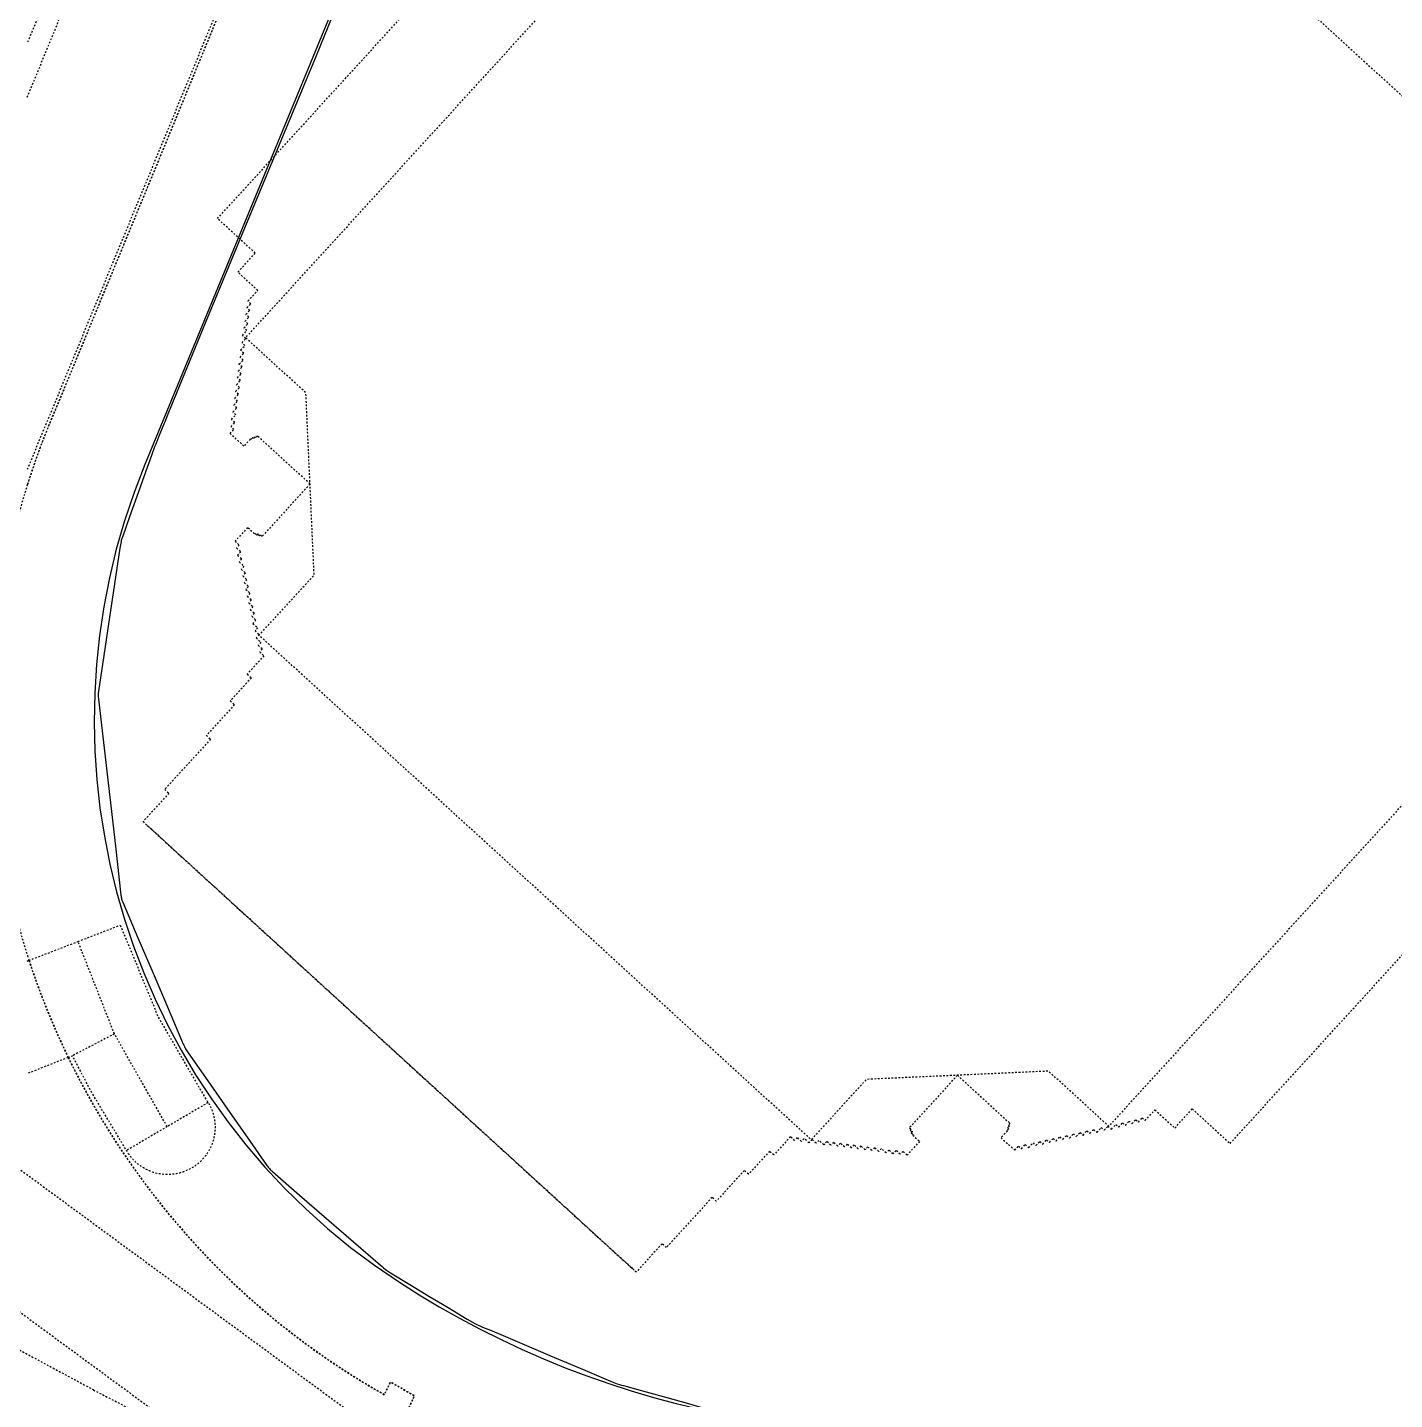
# Model space of a CAD drawing. Header units: millimetres. Extents: x 50357 to 985146, y 723188 to 1803594.
# Drawn here: x 832048.1 to 832127.6, y 820210.2 to 820290 of the extents above; entities that cross this region are included whole.
import ezdxf
from ezdxf.xclip import XClip

# ---------------------------------------------------------------- set-up
doc = ezdxf.new("R2010")
doc.units = ezdxf.units.MM
doc.header["$LTSCALE"] = 3
doc.header["$MEASUREMENT"] = 0
doc.linetypes.add('x-baseplan$0$DGN Style 2', pattern=[1.94727e-06, 0, -1.94727e-06])
doc.layers.add('00_Xref', color=7, linetype='Continuous')
doc.layers.add('x-baseplan$0$AR-ROAD_AR_BS_MI_', color=7, linetype='Continuous', true_color=0x6d6d6d)

# ---------------------------------------------------------------- blocks, each defined once
blk = doc.blocks.new('x-baseplan')
at = {"layer": 'x-baseplan$0$AR-ROAD_AR_BS_MI_', "linetype": 'x-baseplan$0$DGN Style 2'}
for p, q in [((834511.061, 818283.781), (834534.983, 818309.97)), ((834511.061, 818283.781), (834523.022, 818296.875)), ((834513.261, 818281.771), (834511.061, 818283.781)), ((834513.261, 818281.771), (834511.061, 818283.781)), ((834512.249, 818280.664), (834513.261, 818281.771)), ((834513.408, 818279.605), (834512.249, 818280.664)), ((834513.408, 818279.605), (834512.249, 818280.664)), ((834512.834, 818278.977), (834513.408, 818279.605)), ((834512.834, 818278.977), (834513.408, 818279.605)), ((834512.782, 818278.583), (834513.002, 818278.824)), ((834512.782, 818278.583), (834513.002, 818278.824)), ((834513.002, 818278.824), (834512.834, 818278.977)), ((834513.002, 818278.824), (834512.834, 818278.977)), ((834512.664, 818277.803), (834512.887, 818278.047)), ((834512.664, 818277.803), (834512.887, 818278.047)), ((834512.718, 818278.201), (834512.937, 818278.442)), ((834512.718, 818278.201), (834512.937, 818278.442)), ((834512.887, 818278.047), (834512.718, 818278.201)), ((834512.887, 818278.047), (834512.718, 818278.201)), ((834512.937, 818278.442), (834512.782, 818278.583)), ((834512.937, 818278.442), (834512.782, 818278.583)), ((834512.515, 818276.981), (834512.771, 818277.261)), ((834512.515, 818276.981), (834512.771, 818277.261)), ((834512.601, 818277.416), (834512.822, 818277.658)), ((834512.601, 818277.416), (834512.822, 818277.658)), ((834512.771, 818277.261), (834512.601, 818277.416)), ((834512.771, 818277.261), (834512.601, 818277.416)), ((834512.822, 818277.658), (834512.664, 818277.803)), ((834512.822, 818277.658), (834512.664, 818277.803)), ((834512.403, 818276.125), (834512.659, 818276.405)), ((834512.403, 818276.125), (834512.659, 818276.405)), ((834512.489, 818276.56), (834512.711, 818276.802)), ((834512.489, 818276.56), (834512.711, 818276.802)), ((834512.659, 818276.405), (834512.489, 818276.56)), ((834512.659, 818276.405), (834512.489, 818276.56)), ((834512.711, 818276.802), (834512.515, 818276.981)), ((834512.711, 818276.802), (834512.515, 818276.981)), ((834512.326, 818275.306), (834512.547, 818275.549)), ((834512.378, 818275.703), (834512.599, 818275.946)), ((834512.547, 818275.549), (834512.378, 818275.703)), ((834512.599, 818275.946), (834512.403, 818276.125)), ((834512.599, 818275.946), (834512.403, 818276.125)), ((834512.222, 818274.512), (834512.444, 818274.755)), ((834512.222, 818274.512), (834512.444, 818274.755)), ((834512.274, 818274.909), (834512.495, 818275.152)), ((834512.444, 818274.755), (834512.274, 818274.909)), ((834512.444, 818274.755), (834512.274, 818274.909)), ((834512.495, 818275.152), (834512.326, 818275.306)), ((834512.495, 818275.152), (834512.326, 818275.306)), ((834512.119, 818273.718), (834512.34, 818273.961)), ((834512.119, 818273.718), (834512.34, 818273.961)), ((834512.17, 818274.115), (834512.392, 818274.358)), ((834512.17, 818274.115), (834512.392, 818274.358)), ((834512.34, 818273.961), (834512.17, 818274.115)), ((834512.34, 818273.961), (834512.17, 818274.115)), ((834512.392, 818274.358), (834512.222, 818274.512)), ((834512.392, 818274.358), (834512.222, 818274.512)), ((834512.015, 818272.924), (834512.236, 818273.166)), ((834512.015, 818272.924), (834512.236, 818273.166)), ((834512.067, 818273.321), (834512.288, 818273.563)), ((834512.067, 818273.321), (834512.288, 818273.563)), ((834512.236, 818273.166), (834512.067, 818273.321)), ((834512.236, 818273.166), (834512.067, 818273.321)), ((834512.288, 818273.563), (834512.119, 818273.718)), ((834512.288, 818273.563), (834512.119, 818273.718)), ((834511.877, 818272.092), (834512.133, 818272.372)), ((834511.877, 818272.092), (834512.133, 818272.372)), ((834511.963, 818272.527), (834512.184, 818272.769)), ((834511.963, 818272.527), (834512.184, 818272.769)), ((834512.133, 818272.372), (834511.963, 818272.527)), ((834512.133, 818272.372), (834511.963, 818272.527)), ((834512.184, 818272.769), (834512.015, 818272.924)), ((834512.184, 818272.769), (834512.015, 818272.924)), ((834511.851, 818271.671), (834512.073, 818271.913)), ((834511.851, 818271.671), (834512.073, 818271.913)), ((834512.021, 818271.516), (834511.851, 818271.671)), ((834512.021, 818271.516), (834511.851, 818271.671)), ((834512.073, 818271.913), (834511.877, 818272.092)), ((834512.073, 818271.913), (834511.877, 818272.092)), ((834511.8, 818271.275), (834512.021, 818271.516)), ((834511.8, 818271.275), (834512.021, 818271.516)), ((834512.599, 818270.545), (834511.8, 818271.275)), ((834512.599, 818270.545), (834511.8, 818271.275)), ((834512.968, 818270.948), (834512.599, 818270.545)), ((834512.968, 818270.948), (834512.599, 818270.545)), ((834512.999, 818270.92), (834512.968, 818270.948)), ((834512.999, 818270.92), (834512.968, 818270.948)), ((834513.097, 818271.028), (834512.999, 818270.92)), ((834513.097, 818271.028), (834512.999, 818270.92)), ((834512.999, 818270.92), (834512.999, 818270.92)), ((834513.15, 818270.98), (834513.097, 818271.028)), ((834513.15, 818270.98), (834513.097, 818271.028)), ((834513.249, 818271.088), (834513.15, 818270.98)), ((834513.249, 818271.088), (834513.15, 818270.98)), ((834513.301, 818271.04), (834513.249, 818271.088)), ((834513.39, 818271.137), (834513.301, 818271.04)), ((834512.813, 818265.808), (834512.084, 818265.01)), ((834512.813, 818265.808), (834512.084, 818265.01)), ((834513.213, 818265.444), (834512.813, 818265.808)), ((834513.213, 818265.444), (834512.813, 818265.808)), ((834513.241, 818265.475), (834513.213, 818265.444)), ((834513.241, 818265.475), (834513.213, 818265.444)), ((834513.353, 818265.373), (834513.241, 818265.475)), ((834513.353, 818265.373), (834513.241, 818265.475)), ((834513.401, 818265.425), (834513.353, 818265.373)), ((834513.401, 818265.425), (834513.353, 818265.373)), ((834513.509, 818265.326), (834513.401, 818265.425)), ((834513.509, 818265.326), (834513.401, 818265.425)), ((834513.557, 818265.379), (834513.509, 818265.326)), ((834513.557, 818265.379), (834513.509, 818265.326)), ((834513.654, 818265.29), (834513.557, 818265.379)), ((834513.654, 818265.29), (834513.557, 818265.379)), ((834512.084, 818265.01), (834512.324, 818264.79)), ((834512.084, 818265.01), (834512.324, 818264.79)), ((834512.324, 818264.79), (834512.169, 818264.62)), ((834512.324, 818264.79), (834512.169, 818264.62)), ((834512.169, 818264.62), (834512.413, 818264.398)), ((834512.169, 818264.62), (834512.413, 818264.398)), ((834512.413, 818264.398), (834512.234, 818264.202)), ((834512.413, 818264.398), (834512.234, 818264.202)), ((834512.234, 818264.202), (834512.477, 818263.98)), ((834512.234, 818264.202), (834512.477, 818263.98)), ((834512.477, 818263.98), (834512.322, 818263.811)), ((834512.477, 818263.98), (834512.322, 818263.811)), ((834512.322, 818263.811), (834512.602, 818263.555)), ((834512.322, 818263.811), (834512.602, 818263.555)), ((834512.602, 818263.555), (834512.447, 818263.386)), ((834512.602, 818263.555), (834512.447, 818263.386)), ((834512.447, 818263.386), (834512.689, 818263.164)), ((834512.447, 818263.386), (834512.689, 818263.164)), ((834512.689, 818263.164), (834512.535, 818262.995)), ((834512.689, 818263.164), (834512.535, 818262.995)), ((834512.535, 818262.995), (834512.776, 818262.774)), ((834512.535, 818262.995), (834512.776, 818262.774)), ((834512.776, 818262.774), (834512.621, 818262.605)), ((834512.776, 818262.774), (834512.621, 818262.605)), ((834512.621, 818262.605), (834512.863, 818262.384)), ((834512.621, 818262.605), (834512.863, 818262.384)), ((834512.863, 818262.384), (834512.709, 818262.214)), ((834512.863, 818262.384), (834512.709, 818262.214)), ((834512.709, 818262.214), (834512.951, 818261.993)), ((834512.709, 818262.214), (834512.951, 818261.993)), ((834512.951, 818261.993), (834512.796, 818261.824)), ((834512.951, 818261.993), (834512.796, 818261.824)), ((834512.796, 818261.824), (834513.038, 818261.602)), ((834512.796, 818261.824), (834513.038, 818261.602)), ((834513.038, 818261.602), (834512.883, 818261.433)), ((834513.038, 818261.602), (834512.883, 818261.433)), ((834512.883, 818261.433), (834513.126, 818261.212)), ((834512.883, 818261.433), (834513.126, 818261.212)), ((834513.126, 818261.212), (834512.971, 818261.042)), ((834513.126, 818261.212), (834512.971, 818261.042)), ((834512.971, 818261.042), (834513.213, 818260.821)), ((834513.213, 818260.821), (834513.058, 818260.651)), ((834513.213, 818260.821), (834513.058, 818260.651)), ((834513.058, 818260.651), (834513.301, 818260.43)), ((834513.058, 818260.651), (834513.301, 818260.43)), ((834513.301, 818260.43), (834513.122, 818260.234)), ((834513.301, 818260.43), (834513.122, 818260.234)), ((834513.122, 818260.234), (834513.402, 818259.978)), ((834513.122, 818260.234), (834513.402, 818259.978)), ((834513.402, 818259.978), (834513.247, 818259.809)), ((834513.402, 818259.978), (834513.247, 818259.809)), ((834513.247, 818259.809), (834513.489, 818259.587)), ((834513.247, 818259.809), (834513.489, 818259.587)), ((834513.489, 818259.587), (834513.31, 818259.391)), ((834513.489, 818259.587), (834513.31, 818259.391)), ((834513.31, 818259.391), (834513.59, 818259.135)), ((834513.59, 818259.135), (834513.436, 818258.966)), ((834513.59, 818259.135), (834513.436, 818258.966)), ((834513.436, 818258.966), (834513.678, 818258.745)), ((834513.436, 818258.966), (834513.678, 818258.745)), ((834513.767, 818258.352), (834512.793, 818257.286)), ((834513.767, 818258.352), (834512.793, 818257.286)), ((834513.678, 818258.745), (834513.523, 818258.575)), ((834513.678, 818258.745), (834513.523, 818258.575)), ((834513.523, 818258.575), (834513.767, 818258.352)), ((834513.523, 818258.575), (834513.767, 818258.352)), ((834512.793, 818257.286), (834513.034, 818257.066)), ((834512.793, 818257.286), (834513.034, 818257.066)), ((834513.034, 818257.066), (834511.81, 818255.727)), ((834513.034, 818257.066), (834511.81, 818255.727)), ((834511.81, 818255.727), (834512.052, 818255.505)), ((834569.958, 818229.982), (834593.88, 818256.171)), ((834512.052, 818255.505), (834510.418, 818253.717)), ((834512.052, 818255.505), (834510.418, 818253.717)), ((834510.66, 818253.495), (834507.994, 818250.577)), ((834510.66, 818253.495), (834507.994, 818250.577)), ((834510.418, 818253.717), (834510.66, 818253.495)), ((834510.418, 818253.717), (834510.66, 818253.495)), ((834508.238, 818250.354), (834506.734, 818248.707)), ((834508.238, 818250.354), (834506.734, 818248.707)), ((834507.994, 818250.577), (834508.238, 818250.354)), ((834507.994, 818250.577), (834508.238, 818250.354)), ((834506.734, 818248.707), (834535.418, 818222.505)), ((834506.734, 818248.707), (834506.974, 818248.487)), ((834506.974, 818248.487), (834535.178, 818222.725)), ((834569.958, 818229.982), (834581.919, 818243.076)), ((834565.014, 818231.314), (834565.588, 818231.942)), ((834565.014, 818231.314), (834565.588, 818231.942)), ((834565.588, 818231.942), (834566.747, 818230.883)), ((834565.588, 818231.942), (834566.747, 818230.883)), ((834566.747, 818230.883), (834567.759, 818231.991)), ((834566.747, 818230.883), (834567.759, 818231.991)), ((834567.759, 818231.991), (834569.958, 818229.982)), ((834567.759, 818231.991), (834569.958, 818229.982)), ((834551.309, 818230.895), (834551.406, 818230.806)), ((834551.309, 818230.895), (834551.406, 818230.806)), ((834557.074, 818230.858), (834556.975, 818230.75)), ((834557.074, 818230.858), (834556.975, 818230.75)), ((834557.12, 818231.014), (834557.021, 818230.906)), ((834557.12, 818231.014), (834557.021, 818230.906)), ((834557.021, 818230.906), (834557.074, 818230.858)), ((834557.021, 818230.906), (834557.074, 818230.858)), ((834557.156, 818231.159), (834557.068, 818231.062)), ((834557.156, 818231.159), (834557.068, 818231.062)), ((834557.068, 818231.062), (834557.12, 818231.014)), ((834557.068, 818231.062), (834557.12, 818231.014)), ((834562.213, 818230.627), (834562.469, 818230.907)), ((834562.469, 818230.907), (834562.638, 818230.752)), ((834562.469, 818230.907), (834562.638, 818230.752)), ((834562.638, 818230.752), (834562.859, 818230.995)), ((834562.638, 818230.752), (834562.859, 818230.995)), ((834562.859, 818230.995), (834563.055, 818230.816)), ((834562.859, 818230.995), (834563.055, 818230.816)), ((834563.055, 818230.816), (834563.311, 818231.096)), ((834563.055, 818230.816), (834563.311, 818231.096)), ((834563.311, 818231.096), (834563.481, 818230.941)), ((834563.311, 818231.096), (834563.481, 818230.941)), ((834563.481, 818230.941), (834563.702, 818231.183)), ((834563.481, 818230.941), (834563.702, 818231.183)), ((834563.702, 818231.183), (834563.86, 818231.039)), ((834563.702, 818231.183), (834563.86, 818231.039)), ((834563.86, 818231.039), (834564.083, 818231.283)), ((834563.86, 818231.039), (834564.083, 818231.283)), ((834564.083, 818231.283), (834564.252, 818231.128)), ((834564.083, 818231.283), (834564.252, 818231.128)), ((834564.252, 818231.128), (834564.472, 818231.368)), ((834564.472, 818231.368), (834564.627, 818231.227)), ((834564.627, 818231.227), (834564.847, 818231.467)), ((834564.627, 818231.227), (834564.847, 818231.467)), ((834564.847, 818231.467), (834565.014, 818231.314)), ((834564.847, 818231.467), (834565.014, 818231.314)), ((834544.39, 818230.38), (834543.416, 818229.314)), ((834544.39, 818230.38), (834543.416, 818229.314)), ((834544.634, 818230.158), (834544.39, 818230.38)), ((834544.788, 818230.327), (834544.634, 818230.158)), ((834544.788, 818230.327), (834544.634, 818230.158)), ((834545.031, 818230.106), (834544.788, 818230.327)), ((834545.031, 818230.106), (834544.788, 818230.327)), ((834545.185, 818230.275), (834545.031, 818230.106)), ((834545.185, 818230.275), (834545.031, 818230.106)), ((834545.466, 818230.019), (834545.185, 818230.275)), ((834545.466, 818230.019), (834545.185, 818230.275)), ((834545.645, 818230.215), (834545.466, 818230.019)), ((834545.645, 818230.215), (834545.466, 818230.019)), ((834545.887, 818229.994), (834545.645, 818230.215)), ((834545.887, 818229.994), (834545.645, 818230.215)), ((834546.042, 818230.164), (834545.887, 818229.994)), ((834546.042, 818230.164), (834545.887, 818229.994)), ((834546.322, 818229.908), (834546.042, 818230.164)), ((834546.322, 818229.908), (834546.042, 818230.164)), ((834546.501, 818230.104), (834546.322, 818229.908)), ((834546.501, 818230.104), (834546.322, 818229.908)), ((834546.743, 818229.883), (834546.501, 818230.104)), ((834546.743, 818229.883), (834546.501, 818230.104)), ((834551.901, 818230.104), (834551.172, 818229.305)), ((834551.901, 818230.104), (834551.172, 818229.305)), ((834551.406, 818230.806), (834551.359, 818230.754)), ((834551.406, 818230.806), (834551.359, 818230.754)), ((834551.359, 818230.754), (834551.467, 818230.655)), ((834551.359, 818230.754), (834551.467, 818230.655)), ((834551.467, 818230.655), (834551.419, 818230.602)), ((834551.467, 818230.655), (834551.419, 818230.602)), ((834551.419, 818230.602), (834551.531, 818230.5)), ((834551.419, 818230.602), (834551.531, 818230.5)), ((834551.531, 818230.5), (834551.502, 818230.469)), ((834551.531, 818230.5), (834551.502, 818230.469)), ((834551.502, 818230.469), (834551.901, 818230.104)), ((834551.502, 818230.469), (834551.901, 818230.104)), ((834557.006, 818230.722), (834556.638, 818230.319)), ((834557.006, 818230.722), (834556.638, 818230.319)), ((834556.638, 818230.319), (834557.437, 818229.589)), ((834556.638, 818230.319), (834557.437, 818229.589)), ((834556.975, 818230.751), (834557.006, 818230.722)), ((834556.975, 818230.75), (834556.975, 818230.751)), ((834556.975, 818230.751), (834557.006, 818230.722)), ((834556.975, 818230.75), (834556.975, 818230.751)), ((834558.669, 818229.864), (834558.891, 818230.106)), ((834558.669, 818229.864), (834558.891, 818230.106)), ((834558.891, 818230.106), (834559.06, 818229.952)), ((834559.06, 818229.952), (834559.281, 818230.194)), ((834559.06, 818229.952), (834559.281, 818230.194)), ((834559.281, 818230.194), (834559.451, 818230.039)), ((834559.281, 818230.194), (834559.451, 818230.039)), ((834559.451, 818230.039), (834559.672, 818230.281)), ((834559.451, 818230.039), (834559.672, 818230.281)), ((834559.672, 818230.281), (834559.842, 818230.126)), ((834559.672, 818230.281), (834559.842, 818230.126)), ((834559.842, 818230.126), (834560.063, 818230.369)), ((834559.842, 818230.126), (834560.063, 818230.369)), ((834560.063, 818230.369), (834560.232, 818230.214)), ((834560.063, 818230.369), (834560.232, 818230.214)), ((834560.232, 818230.214), (834560.454, 818230.456)), ((834560.232, 818230.214), (834560.454, 818230.456)), ((834560.454, 818230.456), (834560.623, 818230.301)), ((834560.454, 818230.456), (834560.623, 818230.301)), ((834560.623, 818230.301), (834560.844, 818230.544)), ((834560.623, 818230.301), (834560.844, 818230.544)), ((834560.844, 818230.544), (834561.014, 818230.389)), ((834560.844, 818230.544), (834561.014, 818230.389)), ((834561.014, 818230.389), (834561.235, 818230.631)), ((834561.014, 818230.389), (834561.235, 818230.631)), ((834561.235, 818230.631), (834561.405, 818230.476)), ((834561.235, 818230.631), (834561.405, 818230.476)), ((834561.405, 818230.476), (834561.626, 818230.719)), ((834561.405, 818230.476), (834561.626, 818230.719)), ((834561.626, 818230.719), (834561.795, 818230.564)), ((834561.626, 818230.719), (834561.795, 818230.564)), ((834561.795, 818230.564), (834562.017, 818230.806)), ((834562.017, 818230.806), (834562.213, 818230.627)), ((834562.017, 818230.806), (834562.213, 818230.627)), ((834543.175, 818229.534), (834541.951, 818228.194)), ((834543.416, 818229.314), (834543.175, 818229.534)), ((834546.898, 818230.052), (834546.743, 818229.883)), ((834546.898, 818230.052), (834546.743, 818229.883)), ((834547.14, 818229.831), (834546.898, 818230.052)), ((834547.14, 818229.831), (834546.898, 818230.052)), ((834547.295, 818230), (834547.14, 818229.831)), ((834547.295, 818230), (834547.14, 818229.831)), ((834547.537, 818229.779), (834547.295, 818230)), ((834547.537, 818229.779), (834547.295, 818230)), ((834547.692, 818229.948), (834547.537, 818229.779)), ((834547.692, 818229.948), (834547.537, 818229.779)), ((834547.934, 818229.727), (834547.692, 818229.948)), ((834548.089, 818229.897), (834547.934, 818229.727)), ((834548.089, 818229.897), (834547.934, 818229.727)), ((834548.331, 818229.675), (834548.089, 818229.897)), ((834548.331, 818229.675), (834548.089, 818229.897)), ((834548.486, 818229.845), (834548.331, 818229.675)), ((834548.486, 818229.845), (834548.331, 818229.675)), ((834548.728, 818229.623), (834548.486, 818229.845)), ((834548.728, 818229.623), (834548.486, 818229.845)), ((834548.883, 818229.793), (834548.728, 818229.623)), ((834548.883, 818229.793), (834548.728, 818229.623)), ((834549.124, 818229.572), (834548.883, 818229.793)), ((834549.124, 818229.572), (834548.883, 818229.793)), ((834549.279, 818229.742), (834549.124, 818229.572)), ((834549.279, 818229.742), (834549.124, 818229.572)), ((834549.521, 818229.521), (834549.279, 818229.742)), ((834549.521, 818229.521), (834549.279, 818229.742)), ((834549.676, 818229.69), (834549.521, 818229.521)), ((834549.956, 818229.434), (834549.676, 818229.69)), ((834550.111, 818229.604), (834549.956, 818229.434)), ((834550.111, 818229.604), (834549.956, 818229.434)), ((834550.353, 818229.382), (834550.111, 818229.604)), ((834550.353, 818229.382), (834550.111, 818229.604)), ((834550.532, 818229.578), (834550.353, 818229.382)), ((834550.532, 818229.578), (834550.353, 818229.382)), ((834550.776, 818229.356), (834550.532, 818229.578)), ((834550.776, 818229.356), (834550.532, 818229.578)), ((834550.931, 818229.525), (834550.776, 818229.356)), ((834550.931, 818229.525), (834550.776, 818229.356)), ((834551.172, 818229.305), (834550.931, 818229.525)), ((834551.172, 818229.305), (834550.931, 818229.525)), ((834557.437, 818229.589), (834557.657, 818229.83)), ((834557.437, 818229.589), (834557.657, 818229.83)), ((834557.657, 818229.83), (834557.827, 818229.676)), ((834557.657, 818229.83), (834557.827, 818229.676)), ((834557.827, 818229.676), (834558.048, 818229.918)), ((834557.827, 818229.676), (834558.048, 818229.918)), ((834558.048, 818229.918), (834558.244, 818229.739)), ((834558.048, 818229.918), (834558.244, 818229.739)), ((834558.244, 818229.739), (834558.5, 818230.019)), ((834558.244, 818229.739), (834558.5, 818230.019)), ((834558.5, 818230.019), (834558.669, 818229.864)), ((834558.5, 818230.019), (834558.669, 818229.864)), ((834541.709, 818228.415), (834540.075, 818226.627)), ((834541.709, 818228.415), (834540.075, 818226.627)), ((834541.951, 818228.194), (834541.709, 818228.415)), ((834541.951, 818228.194), (834541.709, 818228.415)), ((834539.833, 818226.848), (834537.167, 818223.929)), ((834539.833, 818226.848), (834537.167, 818223.929)), ((834540.075, 818226.627), (834539.833, 818226.848)), ((834540.075, 818226.627), (834539.833, 818226.848)), ((834536.923, 818224.152), (834535.418, 818222.505)), ((834536.923, 818224.152), (834535.418, 818222.505)), ((834537.167, 818223.929), (834536.923, 818224.152)), ((834537.167, 818223.929), (834536.923, 818224.152)), ((834535.418, 818222.505), (834535.178, 818222.725))]:
    blk.add_line(p, q, dxfattribs=at)
at = {"layer": 'x-baseplan$0$AR-ROAD_AR_BS_MI_', "flags": 128}
for points in [[(834506.84, 818269.481, 0.360963), (834521.641, 818221.911, 0.100934), (834541.721, 818214.002), (834551.671, 818212.252), (834592.861, 818212.383), (834617.661, 818213.134), (834813.071, 818216.608), (834883.041, 818221.15, 0.392146)], [(834893.711, 818612.71), (834867.741, 818621.9, 0.032201), (834862.791, 818623.31), (834792.591, 818638.368, -0.026433), (834750.031, 818649.887), (834706.27, 818664.256, 0.136056), (834687.06, 818665.145, 0.221469), (834667.711, 818650.135), (834658.528, 818632.289), (834658.528, 818632.288, -0.00001), (834658.528, 818632.289), (834658.528, 818632.289), (834654.661, 818624.774, 0.021002), (834642.542, 818598.554), (834506.84, 818269.481)]]:
    blk.add_lwpolyline(points, format="xyb", dxfattribs=at)
at = {"layer": 'x-baseplan$0$AR-ROAD_AR_BS_MI_', "linetype": 'x-baseplan$0$DGN Style 2', "flags": 128}
for points in [[(834500, 818290.838), (834502.832, 818297.729), (834513.971, 818324.719), (834513.976, 818324.728), (834513.981, 818324.737), (834513.985, 818324.746), (834513.989, 818324.756), (834513.993, 818324.765), (834514.001, 818324.785), (834514.004, 818324.794), (834514.008, 818324.804), (834514.011, 818324.814), (834514.017, 818324.834), (834514.019, 818324.844), (834514.022, 818324.854), (834514.028, 818324.884), (834514.03, 818324.894), (834514.032, 818324.904), (834514.033, 818324.915), (834514.035, 818324.925), (834514.036, 818324.935), (834514.036, 818324.945), (834514.037, 818324.956), (834514.038, 818324.966), (834514.038, 818324.976), (834514.038, 818324.997), (834514.038, 818325.018), (834514.037, 818325.028), (834514.037, 818325.038), (834514.036, 818325.048), (834514.035, 818325.059), (834514.033, 818325.069), (834514.032, 818325.079), (834514.03, 818325.089), (834514.028, 818325.1), (834514.027, 818325.11), (834514.024, 818325.12), (834514.022, 818325.13), (834514.02, 818325.14), (834514.017, 818325.15), (834514.011, 818325.17), (834514.008, 818325.179), (834514.005, 818325.189), (834513.997, 818325.209), (834513.993, 818325.218), (834513.989, 818325.228), (834513.981, 818325.246), (834513.976, 818325.256), (834513.972, 818325.265), (834513.967, 818325.274), (834513.957, 818325.292), (834513.951, 818325.301), (834513.946, 818325.31), (834513.94, 818325.318), (834513.934, 818325.327), (834513.929, 818325.335), (834513.922, 818325.344), (834513.91, 818325.36), (834513.903, 818325.368), (834513.897, 818325.376), (834513.89, 818325.384), (834513.883, 818325.392), (834513.869, 818325.406), (834513.862, 818325.414), (834513.854, 818325.421), (834513.847, 818325.428), (834513.839, 818325.435), (834513.831, 818325.442), (834513.823, 818325.448), (834513.815, 818325.455), (834513.807, 818325.461), (834513.799, 818325.467), (834513.791, 818325.473), (834513.782, 818325.479), (834513.774, 818325.485), (834513.765, 818325.491), (834513.756, 818325.496), (834513.747, 818325.502), (834513.738, 818325.507), (834513.729, 818325.512), (834513.72, 818325.517), (834513.711, 818325.521), (834513.702, 818325.526), (834513.692, 818325.53), (834513.683, 818325.534), (834513.673, 818325.538), (834513.664, 818325.542), (834513.644, 818325.55), (834513.635, 818325.553), (834513.595, 818325.565), (834513.585, 818325.567), (834513.575, 818325.57), (834513.565, 818325.572), (834513.555, 818325.574), (834513.545, 818325.575), (834513.534, 818325.577), (834513.524, 818325.579), (834513.514, 818325.58), (834513.504, 818325.581), (834513.493, 818325.582), (834513.483, 818325.583), (834513.473, 818325.583), (834513.463, 818325.583), (834513.452, 818325.584), (834513.442, 818325.584), (834513.432, 818325.583), (834513.411, 818325.583), (834513.401, 818325.582), (834513.39, 818325.581), (834513.38, 818325.58), (834513.37, 818325.579), (834513.36, 818325.577), (834513.349, 818325.576), (834513.339, 818325.574), (834513.329, 818325.572), (834513.319, 818325.57), (834513.309, 818325.567), (834513.299, 818325.565), (834513.279, 818325.559), (834513.259, 818325.553), (834513.25, 818325.55), (834513.24, 818325.546), (834513.23, 818325.543), (834513.221, 818325.539), (834513.211, 818325.535), (834513.202, 818325.53), (834513.192, 818325.526), (834513.183, 818325.522), (834513.174, 818325.517), (834513.165, 818325.512), (834513.147, 818325.502), (834513.138, 818325.497), (834513.129, 818325.491), (834513.12, 818325.486), (834513.112, 818325.48), (834513.103, 818325.474), (834513.087, 818325.462), (834513.079, 818325.455), (834513.071, 818325.449), (834513.047, 818325.428), (834513.04, 818325.421), (834513.032, 818325.414), (834513.025, 818325.407), (834513.018, 818325.399), (834513.011, 818325.392), (834512.997, 818325.376), (834512.99, 818325.369), (834512.984, 818325.361), (834512.978, 818325.352), (834512.971, 818325.344), (834512.965, 818325.336), (834512.959, 818325.327), (834512.954, 818325.319), (834512.942, 818325.301), (834512.937, 818325.293), (834512.932, 818325.284), (834512.927, 818325.275), (834512.922, 818325.265), (834512.917, 818325.256), (834512.913, 818325.247), (834512.909, 818325.238), (834512.904, 818325.228), (834512.9, 818325.219), (834512.896, 818325.209), (834512.892, 818325.198), (834505.201, 818306.575), (834500, 818293.984)], [(834519.125, 818315.038), (834513.498, 818301.407), (834507.387, 818286.57), (834501.634, 818272.671), (834501.326, 818271.944), (834501.031, 818271.211), (834500.748, 818270.474), (834500.478, 818269.732), (834500, 818268.302)], [(834519.125, 818315.038), (834519.027, 818314.878), (834518.919, 818314.696), (834518.815, 818314.512), (834518.655, 818314.215), (834511.576, 818297.18), (834500.115, 818269.477), (834500, 818269.197)], [(834519.134, 818315.049), (834513.507, 818301.418), (834507.397, 818286.581), (834501.644, 818272.682), (834501.336, 818271.955), (834501.04, 818271.222), (834500.758, 818270.485), (834500.488, 818269.742), (834500.01, 818268.313)], [(834542.036, 818308.965), (834545.543, 818305.762), (834556.139, 818306.241), (834559.342, 818309.748), (834591.46, 818280.411), (834588.257, 818276.903), (834588.736, 818266.308), (834592.243, 818263.104), (834562.905, 818230.986), (834559.398, 818234.19), (834548.803, 818233.71), (834545.599, 818230.203), (834513.481, 818259.541), (834516.685, 818263.048), (834516.205, 818273.644), (834512.698, 818276.847), (834542.036, 818308.965)], [(834516.445, 818268.346), (834513.39, 818271.137)], [(834500.01, 818268.313), (834499.778, 818267.558), (834499.56, 818266.799), (834499.355, 818266.036), (834499.163, 818265.27), (834498.985, 818264.5), (834498.82, 818263.728), (834498.668, 818262.953), (834498.53, 818262.175), (834498.406, 818261.395), (834498.296, 818260.613), (834498.199, 818259.83), (834498.115, 818259.044), (834498.046, 818258.258), (834497.97, 818257.125), (834497.935, 818256.314), (834497.914, 818255.502), (834497.907, 818254.69), (834497.914, 818253.879), (834497.936, 818253.067), (834497.972, 818252.256), (834498.021, 818251.446), (834498.085, 818250.636), (834498.163, 818249.828), (834498.256, 818249.021), (834498.362, 818248.217), (834498.482, 818247.414), (834498.616, 818246.613), (834498.765, 818245.815), (834498.927, 818245.019), (834499.103, 818244.227), (834499.293, 818243.437), (834499.618, 818242.207), (834499.809, 818241.562), (834500.01, 818240.919)], [(834516.445, 818268.346), (834513.654, 818265.29)], [(834505.412, 818242.684), (834506.423, 818240.228), (834506.993, 818238.841), (834507.612, 818237.339), (834508.154, 818236.406), (834508.943, 818235.048), (834510.385, 818232.568), (834510.441, 818232.49), (834510.468, 818232.45), (834510.494, 818232.41), (834510.544, 818232.328), (834510.568, 818232.286), (834510.591, 818232.244), (834510.614, 818232.201), (834510.636, 818232.158), (834510.657, 818232.115), (834510.677, 818232.072), (834510.696, 818232.028), (834510.715, 818231.983), (834510.733, 818231.939), (834510.767, 818231.849), (834510.797, 818231.757), (834510.811, 818231.711), (834510.837, 818231.619), (834510.859, 818231.525), (834510.869, 818231.478), (834510.878, 818231.431), (834510.886, 818231.383), (834510.894, 818231.336), (834510.906, 818231.24), (834510.911, 818231.193), (834510.915, 818231.145), (834510.921, 818231.049), (834510.923, 818231.001), (834510.923, 818230.904), (834510.921, 818230.808), (834510.915, 818230.712), (834510.91, 818230.664), (834510.905, 818230.617), (834510.893, 818230.521), (834510.885, 818230.474), (834510.877, 818230.426), (834510.857, 818230.332), (834510.846, 818230.285), (834510.835, 818230.239), (834510.822, 818230.192), (834510.809, 818230.146), (834510.795, 818230.1), (834510.78, 818230.054), (834510.748, 818229.964), (834510.712, 818229.874), (834510.674, 818229.786), (834510.653, 818229.743), (834510.632, 818229.699), (834510.61, 818229.657), (834510.588, 818229.614), (834510.54, 818229.53), (834510.49, 818229.448), (834510.464, 818229.408), (834510.437, 818229.368), (834510.381, 818229.29), (834510.352, 818229.252), (834510.322, 818229.214), (834510.292, 818229.177), (834510.261, 818229.14), (834510.197, 818229.068), (834510.131, 818228.998), (834510.097, 818228.964), (834510.027, 818228.898), (834509.955, 818228.834), (834509.918, 818228.804), (834509.88, 818228.773), (834509.804, 818228.715), (834509.726, 818228.659), (834509.686, 818228.632), (834509.645, 818228.606), (834509.605, 818228.581), (834509.563, 818228.556), (834509.522, 818228.532), (834509.479, 818228.509), (834509.437, 818228.486), (834509.394, 818228.464), (834509.351, 818228.443), (834509.307, 818228.423), (834509.219, 818228.385), (834509.174, 818228.367), (834509.084, 818228.333), (834509.039, 818228.318), (834508.993, 818228.303), (834508.947, 818228.289), (834508.901, 818228.276), (834508.854, 818228.263), (834508.808, 818228.252), (834508.761, 818228.241), (834508.714, 818228.231), (834508.666, 818228.222), (834508.572, 818228.206), (834508.476, 818228.194), (834508.428, 818228.189), (834508.332, 818228.181), (834508.236, 818228.177), (834508.14, 818228.177), (834508.044, 818228.179), (834507.948, 818228.185), (834507.852, 818228.195), (834507.805, 818228.201), (834507.757, 818228.207), (834507.709, 818228.215), (834507.662, 818228.223), (834507.568, 818228.243), (834507.474, 818228.265), (834507.382, 818228.291), (834507.336, 818228.305), (834507.29, 818228.32), (834507.245, 818228.336), (834507.199, 818228.352), (834507.155, 818228.37), (834507.11, 818228.388), (834507.022, 818228.426), (834506.978, 818228.447), (834506.935, 818228.468), (834506.892, 818228.49), (834506.85, 818228.512), (834506.766, 818228.56), (834506.684, 818228.61), (834506.644, 818228.636), (834506.604, 818228.663), (834506.526, 818228.719), (834506.487, 818228.748), (834506.45, 818228.778), (834506.412, 818228.808), (834506.375, 818228.839), (834506.339, 818228.871), (834506.304, 818228.903), (834506.268, 818228.936), (834506.234, 818228.969), (834506.2, 818229.003), (834506.166, 818229.038), (834506.134, 818229.073), (834506.07, 818229.145), (834506.039, 818229.182), (834505.979, 818229.258), (834505.951, 818229.296), (834505.922, 818229.335), (834505.895, 818229.374), (834505.868, 818229.414), (834505.826, 818229.48), (834505.768, 818229.576), (834505.706, 818229.68), (834503.686, 818233.059), (834502.63, 818235.086)], [(834502.95, 818241.734), (834505.412, 818242.684)], [(834500.091, 818240.628), (834500.394, 818240.747), (834502.95, 818241.734)], [(834505.068, 818236.357), (834504.49, 818237.824), (834502.95, 818241.734)], [(834500, 818240.593), (834500.091, 818240.628)], [(834500.01, 818240.919), (834500.056, 818240.779), (834500.101, 818240.639)], [(834500.01, 818240.603), (834500.101, 818240.639)], [(834500.091, 818240.628), (834500.345, 818239.878), (834500.612, 818239.131), (834500.892, 818238.39), (834501.184, 818237.653), (834501.49, 818236.922), (834501.808, 818236.196), (834502.374, 818234.985)], [(834500.101, 818240.639), (834500.355, 818239.888), (834500.622, 818239.142), (834500.902, 818238.4), (834501.195, 818237.664), (834501.501, 818236.932), (834501.819, 818236.206), (834502.384, 818234.995)], [(834505.068, 818236.357), (834502.63, 818235.086)], [(834508.14, 818230.962), (834505.068, 818236.357)], [(834502.374, 818234.985), (834500, 818234.047)], [(834502.374, 818234.985), (834502.63, 818235.086)], [(834502.374, 818234.985), (834502.738, 818234.249), (834503.103, 818233.546), (834503.48, 818232.848), (834503.869, 818232.158), (834504.271, 818231.474), (834504.684, 818230.798), (834505.108, 818230.128), (834505.545, 818229.467), (834505.992, 818228.813), (834506.452, 818228.167), (834506.922, 818227.529), (834507.403, 818226.899), (834507.896, 818226.278), (834508.399, 818225.665), (834509.252, 818224.674), (834509.777, 818224.093), (834510.311, 818223.521), (834510.855, 818222.958), (834511.409, 818222.405), (834511.973, 818221.862), (834512.546, 818221.329), (834513.128, 818220.806), (834513.719, 818220.293), (834514.319, 818219.79), (834514.928, 818219.298), (834515.546, 818218.817), (834516.171, 818218.346), (834516.805, 818217.887), (834517.447, 818217.438), (834518.096, 818217.001), (834518.753, 818216.576), (834519.417, 818216.161), (834520.088, 818215.759), (834520.767, 818215.368), (834521.126, 818216.109), (834522.508, 818215.312), (834522.155, 818214.552), (834526.204, 818212.526), (834531.603, 818210.23), (834538.872, 818208.439)], [(834502.384, 818234.995), (834502.749, 818234.26), (834503.114, 818233.556), (834503.491, 818232.859), (834503.88, 818232.169), (834504.281, 818231.485), (834504.694, 818230.808), (834505.119, 818230.139), (834505.555, 818229.477), (834506.003, 818228.823), (834506.462, 818228.177), (834506.933, 818227.539), (834507.414, 818226.91), (834507.907, 818226.288), (834508.41, 818225.676), (834509.263, 818224.685), (834509.787, 818224.104), (834510.322, 818223.532), (834510.866, 818222.969), (834511.42, 818222.416), (834511.984, 818221.873), (834512.557, 818221.34), (834513.139, 818220.816), (834513.73, 818220.303), (834514.33, 818219.801), (834514.939, 818219.309), (834515.557, 818218.828), (834516.182, 818218.357), (834516.816, 818217.898), (834517.458, 818217.449), (834518.107, 818217.012), (834518.764, 818216.587), (834519.428, 818216.172), (834520.099, 818215.77), (834520.778, 818215.379), (834521.137, 818216.12), (834522.519, 818215.323), (834522.166, 818214.563), (834526.215, 818212.537), (834531.614, 818210.242), (834538.924, 818208.441)], [(834554.101, 818233.951), (834551.309, 818230.895)], [(834554.101, 818233.951), (834557.156, 818231.159)], [(834494.789, 818231.989), (834519.175, 818214.07), (834537.066, 818207.434)], [(834510.517, 818232.36), (834508.14, 818230.962)], [(834508.14, 818230.962), (834505.768, 818229.576), (834505.76, 818229.571)], [(834488.059, 818228.636), (834509.892, 818212.592)], [(834495.553, 818220.248), (834496.562, 818219.654), (834500.117, 818217.663), (834503.837, 818215.667)], [(834503.846, 818215.648), (834507.469, 818213.785), (834511.125, 818211.986), (834514.811, 818210.251), (834518.527, 818208.58), (834522.271, 818206.975), (834526.043, 818205.435), (834532.616, 818202.932)]]:
    blk.add_lwpolyline(points, dxfattribs=at)
at = {"layer": 'x-baseplan$0$AR-ROAD_AR_BS_MI_'}
blk.add_open_spline([(834888.665, 818328.071), (834888.665, 818328.071), (834888.38, 818295.02), (834888.087, 818261.082), (834887.794, 818227.143), (834887.768, 818226.21), (834887.39, 818225.246), (834886.994, 818224.237), (834886.615, 818223.274), (834886.556, 818223.201), (834885.661, 818222.604), (834884.725, 818221.98), (834883.83, 818221.383), (834883.597, 818221.343), (834873.619, 818220.652), (834860.549, 818219.749), (834847.672, 818218.854), (834832.738, 818217.866), (834820.676, 818217.062), (834808.614, 818216.262), (834808.202, 818216.253), (834798.216, 818216.563), (834787.806, 818216.885), (834777.587, 818217.202), (834777.095, 818217.207), (834775.314, 818216.982), (834773.484, 818216.75), (834771.722, 818216.527), (834771.671, 818216.57), (834771.645, 818217.373), (834771.618, 818218.224), (834771.592, 818219.026), (834771.541, 818219.077), (834771.155, 818219.095), (834770.77, 818219.102), (834770.242, 818219.14), (834766.915, 818218.612), (834763.588, 818218.125), (834759.897, 818217.561), (834759.344, 818217.483), (834757.063, 818217.045), (834755.223, 818216.701), (834753.383, 818216.352), (834752.97, 818216.312), (834747.801, 818215.981), (834742.492, 818215.641), (834737.491, 818215.32), (834737.081, 818215.324), (834727.346, 818215.757), (834717.058, 818216.215), (834707.041, 818216.661), (834706.366, 818216.703), (834702.632, 818217.245), (834698.893, 818217.768), (834694.285, 818218.463), (834693.274, 818218.558), (834689.609, 818219.485), (834686.87, 818220.14), (834684.135, 818220.815), (834684.075, 818220.779), (834683.571, 818218.816), (834683.055, 818216.803), (834682.551, 818214.841), (834682.49, 818214.793), (834674.562, 818214.657), (834653.522, 818214.345), (834632.075, 818214.063), (834618.507, 818213.88), (834618.047, 818213.825), (834618.027, 818213.647), (834618.002, 818213.422), (834617.983, 818213.244), (834617.817, 818213.191), (834613.223, 818213.048), (834605.566, 818212.815), (834598.069, 818212.566), (834593.334, 818212.437), (834591.662, 818212.338), (834586.267, 818212.362), (834582.168, 818212.427), (834578.069, 818212.459), (834577.53, 818212.45), (834575.782, 818212.323), (834573.51, 818212.164), (834571.4, 818211.994), (834569.297, 818211.947), (834567.195, 818211.894), (834565.093, 818211.823), (834563.026, 818211.871), (834561.099, 818211.904), (834559.171, 818211.941), (834558.436, 818211.972), (834556.687, 818212.086), (834554.415, 818212.242), (834552.49, 818212.355), (834550.255, 818212.614), (834548.339, 818212.823), (834546.423, 818213.039), (834546.04, 818213.101), (834544.327, 818213.474), (834542.112, 818213.97), (834540.07, 818214.394), (834537.988, 818214.984), (834536.233, 818215.466), (834534.481, 818215.955), (834534.184, 818216.056), (834531.88, 818217.03), (834529.565, 818217.988), (834526.791, 818219.191), (834526.152, 818219.404), (834524.108, 818220.67), (834522.537, 818221.602), (834520.974, 818222.551), (834520.779, 818222.699), (834518.57, 818224.615), (834516.299, 818226.586), (834514.142, 818228.457), (834514.033, 818228.577), (834512.459, 818230.826), (834510.831, 818233.151), (834509.249, 818235.41), (834509.156, 818235.58), (834507.941, 818238.422), (834506.7, 818241.322), (834505.501, 818244.127), (834505.467, 818244.262), (834505.023, 818248.141), (834504.568, 818252.11), (834504.123, 818256), (834504.123, 818256.155), (834504.547, 818258.998), (834504.99, 818261.967), (834505.424, 818264.87), (834505.472, 818265.078), (834506.065, 818266.745), (834506.737, 818268.636), (834507.383, 818270.446), (834507.715, 818271.283), (834510.808, 818278.816), (834513.922, 818286.342), (834518.059, 818296.292), (834527.719, 818319.825), (834537.437, 818343.334), (834549.605, 818372.978), (834553.978, 818383.502), (834558.355, 818394.025), (834561.147, 818400.862), (834563.364, 818406.319), (834570.454, 818423.487), (834576.15, 818437.214), (834581.853, 818450.939), (834588.294, 818466.578), (834593.902, 818480.205), (834600.857, 818497.086), (834602.215, 818500.337), (834615.375, 818532.025), (834628.728, 818564.165), (834642.079, 818596.307), (834643.969, 818600.826), (834646.951, 818607.735), (834649.987, 818614.77), (834652.672, 818620.994), (834652.773, 818621.187), (834655.258, 818624.795), (834657.826, 818628.523), (834660.348, 818632.184), (834660.457, 818632.369), (834661.199, 818634.176), (834662.013, 818636.156), (834662.8, 818638.072), (834662.826, 818638.265), (834662.722, 818638.314), (834662.612, 818638.352), (834662.485, 818638.469), (834662.384, 818638.563), (834662.265, 818638.651), (834662.23, 818638.816), (834662.166, 818638.938), (834662.169, 818639.21), (834662.236, 818639.352), (834662.282, 818639.57), (834662.607, 818640.197), (834664.306, 818643.537), (834666.001, 818646.804), (834667.621, 818649.982), (834668.743, 818652.084), (834672.427, 818657.406), (834679.254, 818662.863), (834689.317, 818666.078), (834699.261, 818666.012), (834703.972, 818665), (834706.284, 818664.244), (834706.384, 818664.213), (834720.683, 818659.508), (834735.203, 818654.754), (834749.718, 818649.989), (834750.461, 818649.77), (834764.354, 818646.01), (834778.541, 818642.17), (834792.296, 818638.447), (834793.076, 818638.264), (834813.719, 818633.833), (834837.116, 818628.811), (834860.028, 818623.892), (834862.946, 818623.255), (834864.322, 818622.869), (834865.695, 818622.47), (834867.678, 818621.931), (834869.374, 818621.313), (834878.22, 818618.199), (834886.398, 818615.294), (834893.624, 818612.736), (834893.738, 818612.666), (834894.704, 818611.309), (834895.698, 818609.913), (834896.664, 818608.556), (834896.693, 818608.409), (834896.751, 818599.577), (834896.814, 818590.171), (834896.875, 818580.871), (834896.869, 818579.936), (834896.602, 818569.404), (834896.326, 818558.873), (834896.035, 818547.201), (834895.704, 818538.637), (834895.252, 818528.309), (834894.882, 818519.481), (834894.772, 818517.107), (834894.516, 818512.753), (834894.245, 818508.4), (834893.339, 818492.105), (834892.641, 818479.555), (834891.803, 818465.259), (834891.631, 818462.137), (834891.44, 818459.015), (834891.361, 818456.639), (834890.857, 818443.354), (834890.355, 818429.221), (834889.889, 818416.087), (834889.848, 818414.409), (834889.557, 818393.819), (834889.256, 818373.229), (834889.006, 818353.471), (834889.006, 818353.471), (834888.955, 818349.443), (834888.882, 818342.729), (834888.771, 818336.016), (834888.758, 818331.576), (834888.714, 818329.823), (834888.665, 818328.071)], degree=3, knots=[0, 0, 0, 0, 0.033626, 0.067252, 0.069059, 0.069059, 0.069159, 0.071165, 0.071265, 0.071265, 0.071365, 0.073454, 0.073554, 0.073554, 0.073946, 0.093905, 0.100212, 0.100212, 0.124359, 0.12481, 0.12481, 0.125198, 0.145138, 0.146001, 0.146001, 0.14614, 0.149655, 0.149755, 0.149755, 0.149855, 0.151388, 0.151488, 0.151488, 0.151588, 0.152273, 0.152273, 0.152659, 0.159122, 0.159122, 0.160257, 0.160257, 0.163847, 0.164067, 0.164067, 0.164693, 0.174606, 0.174891, 0.174891, 0.175442, 0.194717, 0.195845, 0.195845, 0.196093, 0.203524, 0.203524, 0.20558, 0.20558, 0.211212, 0.211312, 0.211312, 0.211412, 0.215437, 0.215537, 0.215537, 0.215637, 0.23167, 0.258354, 0.25928, 0.25928, 0.25938, 0.259643, 0.259743, 0.259743, 0.260069, 0.269095, 0.27533, 0.27533, 0.278736, 0.278736, 0.286307, 0.287076, 0.287076, 0.287405, 0.290642, 0.291712, 0.291712, 0.294921, 0.295991, 0.295991, 0.299128, 0.299913, 0.299913, 0.300626, 0.303478, 0.304548, 0.304548, 0.308056, 0.30847, 0.30847, 0.308847, 0.312039, 0.313089, 0.313089, 0.316441, 0.316791, 0.316791, 0.31708, 0.321883, 0.321883, 0.32324, 0.32324, 0.32677, 0.326959, 0.326959, 0.32727, 0.332908, 0.333079, 0.333079, 0.333241, 0.338666, 0.338853, 0.338853, 0.339061, 0.345144, 0.34527, 0.34527, 0.345429, 0.353216, 0.353397, 0.353397, 0.353533, 0.359245, 0.359506, 0.359506, 0.359681, 0.363106, 0.36359, 0.36359, 0.364938, 0.380162, 0.380162, 0.386865, 0.431922, 0.431922, 0.452068, 0.455112, 0.455112, 0.467096, 0.467096, 0.492906, 0.497337, 0.497337, 0.527321, 0.527321, 0.534488, 0.534488, 0.597137, 0.605306, 0.605306, 0.607105, 0.620617, 0.620897, 0.620897, 0.621063, 0.629811, 0.630109, 0.630109, 0.63025, 0.634084, 0.634464, 0.634464, 0.634564, 0.634698, 0.634698, 0.634914, 0.634986, 0.634986, 0.63525, 0.63525, 0.635553, 0.635553, 0.635699, 0.63699, 0.643184, 0.643184, 0.644248, 0.64803, 0.656298, 0.663294, 0.669382, 0.674106, 0.674106, 0.67432, 0.67432, 0.704737, 0.705406, 0.705406, 0.706314, 0.734691, 0.735311, 0.735311, 0.736322, 0.778271, 0.784004, 0.784004, 0.784347, 0.786914, 0.786914, 0.788526, 0.790585, 0.805999, 0.806183, 0.806183, 0.806283, 0.809571, 0.809671, 0.809671, 0.80989, 0.827641, 0.828812, 0.828812, 0.829545, 0.850248, 0.850248, 0.853304, 0.867687, 0.871282, 0.871282, 0.872523, 0.880156, 0.880156, 0.905731, 0.905731, 0.909295, 0.912095, 0.912095, 0.914131, 0.939148, 0.940871, 0.940871, 0.942563, 0.982771, 0.982771, 0.982771, 0.982771, 0.990968, 0.996432, 0.996432, 1, 1, 1, 1], dxfattribs=at)
at = {"layer": 'x-baseplan$0$AR-ROAD_AR_BS_MI_', "linetype": 'x-baseplan$0$DGN Style 2'}
for p in [(834512.326, 818275.306), (834512.326, 818275.306), (834513.401, 818265.425), (834513.401, 818265.425), (834551.467, 818230.655), (834551.467, 818230.655), (834561.405, 818230.476), (834561.405, 818230.476), (834535.178, 818222.725)]:
    blk.add_point(p, dxfattribs=at)

msp = doc.modelspace()

# ---------------------------------------------------------------- block references
at = {"layer": '00_Xref'}
ref = msp.add_blockref('x-baseplan', (-2451.8823, 1995.1308), dxfattribs=at)
XClip(ref).set_block_clipping_path([(834202.5721001658, 818417.7772892595), (834906.8000387838, 818467.0082229956), (834956.1800785905, 817760.6473843332), (834251.9521399725, 817711.4164505971)])

doc.saveas('drawing.dxf')
